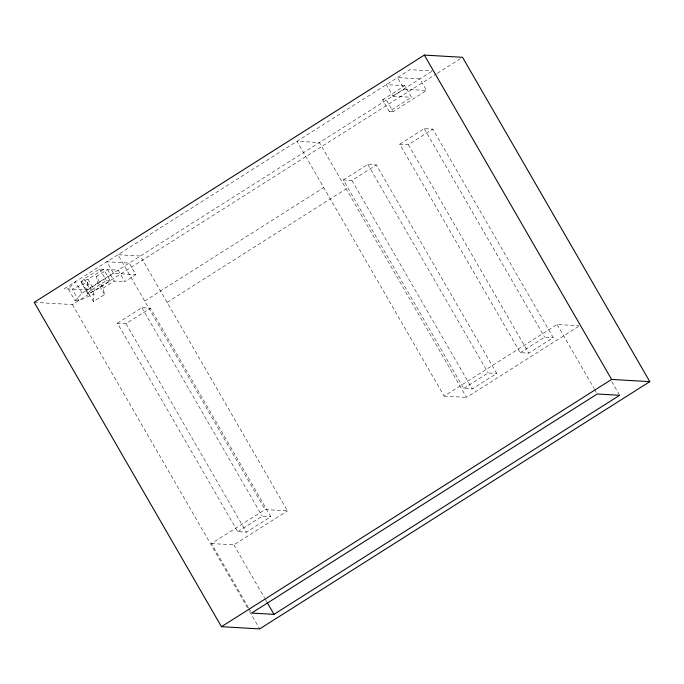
<?xml version="1.0" encoding="UTF-8"?>
<svg xmlns="http://www.w3.org/2000/svg" width="684" height="684" viewBox="0 0 684 684"><rect width="100%" height="100%" fill="white"/><g stroke="black" fill="none" stroke-linecap="round" stroke-linejoin="round"><path stroke-width="0.51" stroke-dasharray="3.42 2.56" d="M87.287 282.355L93.973 293.932L78.908 300.755L72.222 289.17L87.287 282.355L86.748 290.007L93.434 301.593L104.549 294.548L103.104 288.144L96.418 276.558L107.542 269.513L118.118 270.12L124.804 281.705L135.919 274.66L129.233 263.075L106.832 261.784L113.518 273.361L135.919 274.66M93.434 301.593L93.973 293.932M81.028 281.988L83.995 278.978L99.659 269.06L103.592 269.282L110.278 280.868L94.631 290.786L87.714 293.573L81.028 281.988L87.945 279.2L103.592 269.282M82.14 293.248L75.454 281.663L68.28 288.947L74.966 300.524L82.14 293.248L113.518 273.361M87.714 293.573L90.69 290.563L106.345 280.637L110.278 280.868M382.518 99.83L404.808 85.697L411.494 97.282L389.205 111.415L382.518 99.83L386.46 100.061L393.155 111.646L426.517 90.502L419.831 78.916L397.464 77.583L404.159 89.168L426.517 90.502M431.51 71.512L86.748 290.007L64.33 288.716L409.99 69.648L432.408 70.939M404.808 85.697L386.349 84.636L393.035 96.213L404.159 89.168M34.2 302.354L72.401 304.568L436.409 73.863M437.315 73.291L461.64 57.875M103.104 288.144L114.228 281.098L124.804 281.705M144.7 301.063L323.746 187.596M117.4 323.19L141.862 307.68L150.437 308.176L270.821 516.685L246.36 532.186L237.784 531.699L117.4 323.19L125.976 323.686L150.437 308.176M343.325 179.96L367.787 164.451L376.362 164.947L496.738 373.455L472.285 388.957L463.709 388.461L343.325 179.96L351.901 180.456L376.362 164.947M399.807 144.153L424.268 128.643L432.844 129.139L553.219 337.648L528.758 353.149L520.191 352.653L399.807 144.153L408.382 144.649L432.844 129.139M167.101 302.362L346.164 188.887M248.42 607.572L211.459 543.558L265.084 509.571L287.485 510.871L140.348 256.03L117.947 254.73L265.084 509.571M578.647 326.353L466.548 397.395L319.411 142.554L296.993 141.263L444.13 396.104L557.127 324.49L578.527 325.721M237.784 531.699L262.246 516.189L270.821 516.685M463.709 388.461L488.171 372.96L496.738 373.455M520.191 352.653L544.644 337.152L553.219 337.648M211.459 543.558L233.877 544.849L287.485 510.871M393.035 96.213L411.494 97.282M389.205 111.415L393.155 111.646M74.966 300.524L78.908 300.755M444.13 396.104L466.548 397.395M611.752 381.569L619.67 395.284M557.127 324.49L594.088 388.503M594.61 389.418L596.722 393.078M424.268 128.643L544.644 337.152M408.382 144.649L528.758 353.149M367.787 164.451L488.171 372.96M351.901 180.456L472.285 388.957M141.862 307.68L262.246 516.189M107.542 269.513L114.228 281.098M99.659 269.06L106.345 280.637M125.976 323.686L246.36 532.186M104.549 294.548L97.863 282.962L96.418 276.558M87.945 279.2L94.631 290.786M83.995 278.978L90.69 290.563M233.877 544.849L264.503 597.893M265.033 598.808L266.615 601.552M81.704 282.03L88.398 293.616M248.95 608.486L250.532 611.231M72.401 304.568L248.993 610.427M249.523 611.351L259.663 628.912"/><path stroke-width="1.03" d="M424.337 55.088L34.2 302.354L221.462 626.698L259.663 628.912L649.8 381.646L462.538 57.302L424.337 55.088L611.599 379.432L649.8 381.646M221.462 626.698L611.599 379.432M274.01 614.352L619.67 395.284L597.252 393.993L251.592 613.061L274.01 614.352L267.145 602.467"/></g></svg>
